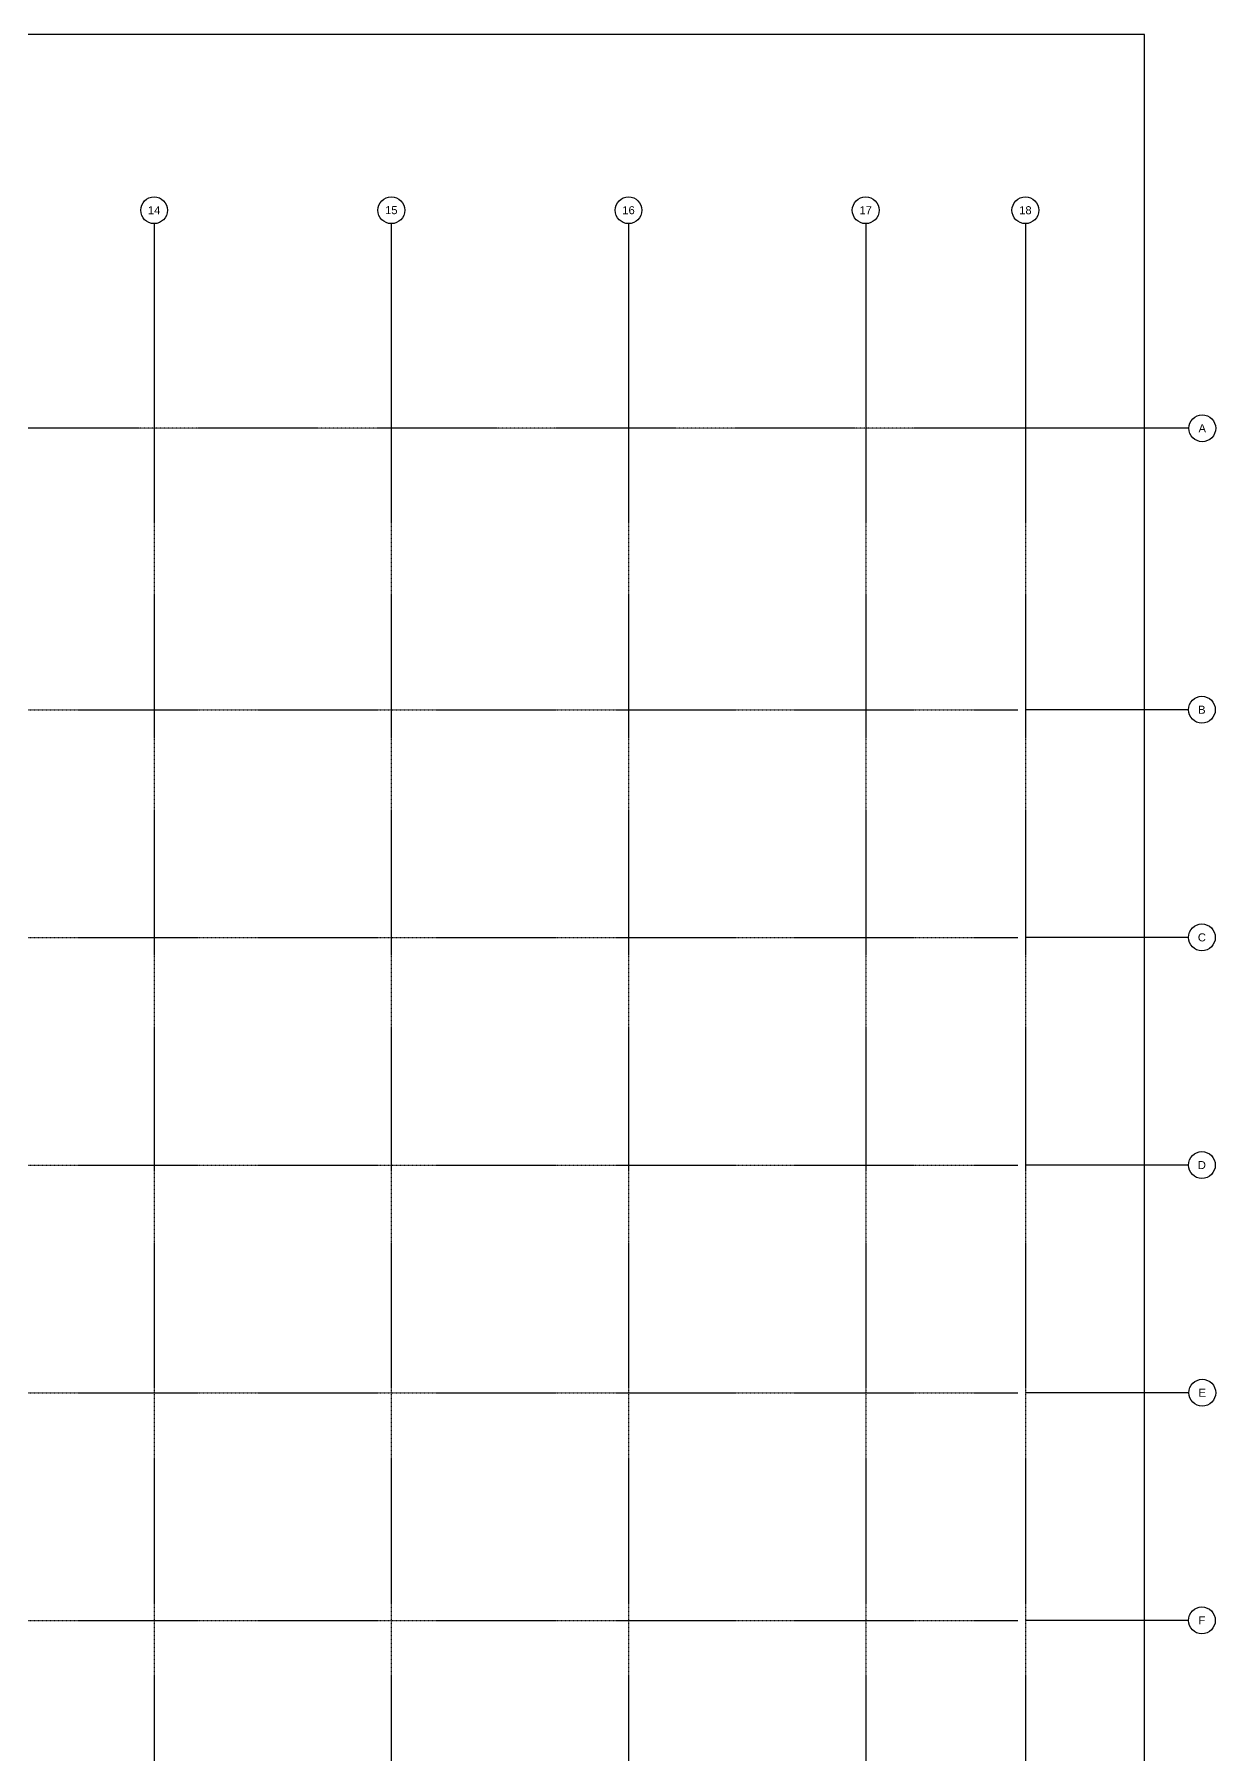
# Model space of a CAD drawing. Header units: inches. Extents: x -21257 to 11444, y 0 to 8704.
# Drawn here: x 8456 to 11444, y 4352 to 8704 of the extents above; entities that cross this region are included whole.
import ezdxf
from ezdxf.enums import TextEntityAlignment as Align

# ---------------------------------------------------------------- set-up
doc = ezdxf.new("R2010")
doc.units = ezdxf.units.IN
doc.header["$MEASUREMENT"] = 0
doc.linetypes.add('CENTER2', pattern=[1.125, 0.75, -0.125, 0.125, -0.125])
for name, color, linetype in [('Bldg_Cline', 8, 'CENTER2'), ('Bldg_Colnum', 8, 'Continuous'), ('ECT_PAGE_FRAM', 7, 'Continuous')]:
    doc.layers.add(name, color=color, linetype=linetype)
doc.styles.add('Fortna', font='arial.ttf', dxfattribs={"height": 0.09375})

# ---------------------------------------------------------------- blocks, each defined once
blk = doc.blocks.new('Colnum')
blk.add_circle((0, 0), 0.157)
at = {"style": 'Fortna'}
blk.add_attdef('1', text='', height=0.0938, dxfattribs=at).set_placement((0, 0), align=Align.MIDDLE)
blk = doc.blocks.new('Promise-US15-100330-00-10-003 Bldg Colums')
at = {"layer": 'Bldg_Cline'}
for p, q in [((10035, 7192), (72, 7192)), ((10035, 7192), (74, 7192)), ((7831, 7192), (7831, 8)), ((8431, 7192), (8431, 8)), ((9031, 7192), (9031, 8)), ((9631, 7192), (9631, 8)), ((10035, 7192), (10035, 8)), ((6012, 6480), (10016, 6480)), ((6012, 5904), (10016, 5904)), ((6012, 5328), (10016, 5328)), ((6012, 4752), (10016, 4752)), ((6012, 4176), (10016, 4176))]:
    blk.add_line(p, q, dxfattribs=at)
at = {"layer": 'Bldg_Colnum'}
for p, q in [((7831, 7709.9), (7831, 7192)), ((8431, 7709.9), (8431, 7192)), ((9031, 7709.9), (9031, 7192)), ((9631, 7709.9), (9631, 7192)), ((10035, 7709.9), (10035, 7192)), ((10448.5, 7192), (10035, 7192)), ((10448.5, 6480), (10035, 6480)), ((10448.5, 5904), (10035, 5904)), ((10448.5, 5328), (10035, 5328)), ((10448.5, 4752), (10035, 4752)), ((10448.5, 4176), (10035, 4176))]:
    blk.add_line(p, q, dxfattribs=at)
at = {"layer": 'Bldg_Colnum', "xscale": 216, "yscale": 216, "zscale": 216}
for p, values in [((7831, 7743.7), {'1': '14'}), ((8431, 7743.7), {'1': '15'}), ((9031, 7743.7), {'1': '16'}), ((9631, 7743.7), {'1': '17'}), ((10035, 7743.7), {'1': '18'}), ((10482.4, 7192), {'1': 'A'}), ((10481.4, 6480), {'1': 'B'}), ((10481.4, 5904), {'1': 'C'}), ((10481.4, 5328), {'1': 'D'}), ((10482.4, 4752), {'1': 'E'}), ((10481.4, 4176), {'1': 'F'})]:
    blk.add_blockref('Colnum', p, dxfattribs=at).add_auto_attribs(values)

msp = doc.modelspace()

# ---------------------------------------------------------------- linework, layer by layer
at = {"layer": 'ECT_PAGE_FRAM'}
msp.add_lwpolyline([(0, 0), (11264, 0), (11264, 8704), (0, 8704)], close=True, dxfattribs=at)

# ---------------------------------------------------------------- block references
msp.add_blockref('Promise-US15-100330-00-10-003 Bldg Colums', (928.1, 515.5))

doc.saveas('drawing.dxf')
